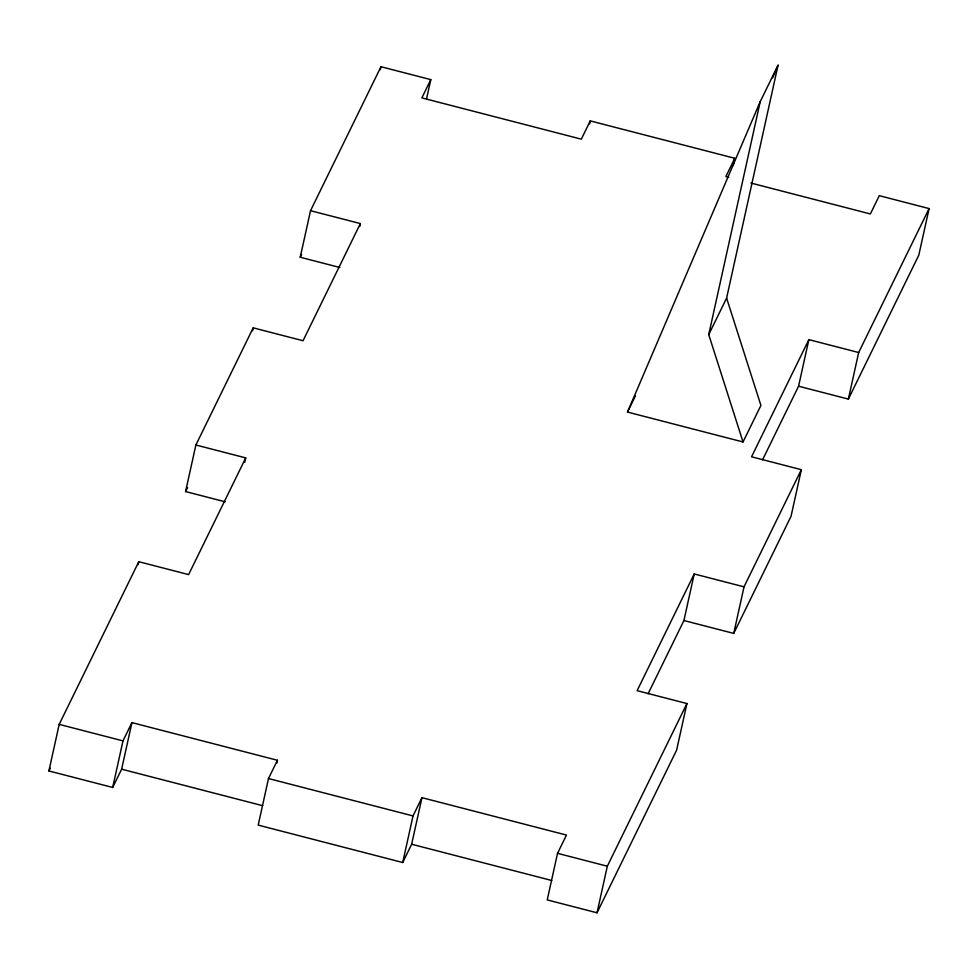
<?xml version="1.0" encoding="UTF-8"?>
<svg xmlns="http://www.w3.org/2000/svg" width="978" height="978" viewBox="0 0 978 978"><rect width="100%" height="100%" fill="white"/><g stroke="black" fill="none" stroke-linecap="round" stroke-linejoin="round"><path stroke-width="1.47" d="M276.786 763.182L277.434 760.273L131.92 722.62L121.627 769.185L112.69 787.461L48.9 770.957L59.193 724.38L138.778 561.702L188.62 574.599L245.722 457.9L195.881 445.002L185.588 491.567L225.172 501.812M138.142 564.612L138.778 561.702M112.69 787.461L122.983 740.884L131.92 722.62M252.568 330.747L253.204 327.838L303.046 340.735L360.369 223.571L310.527 210.686L300.234 257.251L339.818 267.495M244.757 462.264L245.722 457.9M380.32 69.634L380.968 66.724L430.797 79.621L426.616 98.546M359.721 226.493L360.369 223.571M277.434 760.273L268.498 778.537L258.204 825.114L402.716 862.51L411.652 844.246L421.946 797.669L566.47 835.065L557.533 853.329L547.24 899.907L597.032 912.792L676.629 750.126L686.923 703.549L637.118 690.664L694.221 573.952L744.026 586.837L801.349 469.684L751.544 456.799L808.867 339.635L858.672 352.52L929.1 208.571L879.295 195.686L870.359 213.95L750.908 183.045M402.716 862.51L413.009 815.933L421.946 797.669M589.624 123.803L590.26 120.893L734.784 158.289L733.17 165.563M708.732 334.61L760.187 101.736L778.06 65.208L726.605 298.082L708.732 334.61L743.035 441.97L627.497 412.068L760.187 101.736M597.032 912.792L607.326 866.215L686.923 703.549M648.072 693.805L683.928 620.529L694.221 573.952M683.928 620.529L733.732 633.414L744.026 586.837M762.583 459.77L798.574 386.212L808.867 339.635M801.349 469.684L791.055 516.262L733.732 633.414M798.574 386.212L848.378 399.097L858.672 352.52M929.1 208.571L918.807 255.148L848.378 399.097M772.657 77.849L778.06 65.208M195.881 445.002L253.204 327.838M310.527 210.686L380.968 66.724M48.9 770.957L50.233 768.219M185.588 491.567L187.593 487.484M300.234 257.251L301.579 254.512M430.797 79.621L421.86 97.898L581.323 139.157L590.26 120.893M734.784 158.289L725.847 176.553L728.793 177.324M627.497 412.068L635.443 395.833M743.035 441.97L760.921 405.43L726.605 298.082M59.193 724.38L122.983 740.884M268.498 778.537L413.009 815.933M557.533 853.329L607.326 866.215M121.627 769.185L262.727 805.701M411.652 844.246L551.751 880.493"/></g></svg>
